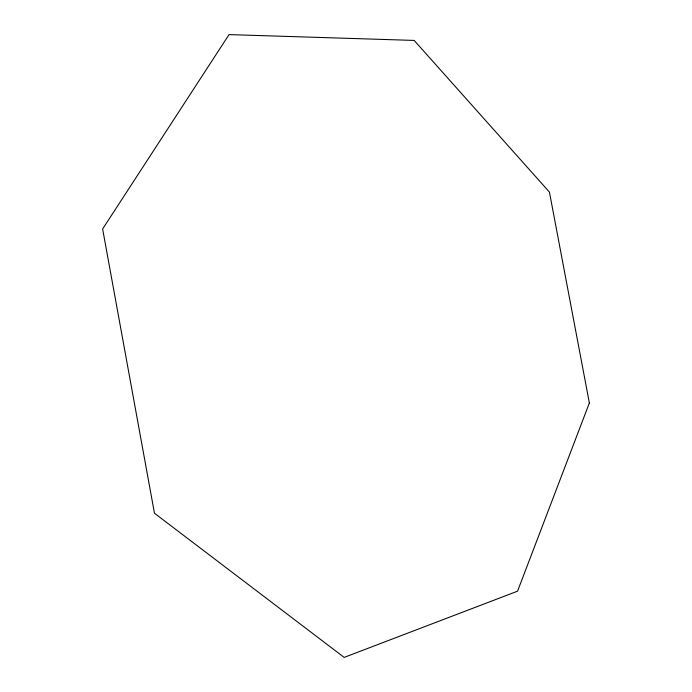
<?xml version="1.0" encoding="UTF-8"?>
<svg xmlns="http://www.w3.org/2000/svg" width="692" height="692" viewBox="0 0 692 692"><rect width="100%" height="100%" fill="white"/><g stroke="black" fill="none" stroke-linecap="round" stroke-linejoin="round"><path stroke-width="1.04" d="M589.368 402.96L517.555 591.184L344.175 657.4L154.463 513.23L102.632 228.983L229.052 34.6L414.171 40.421L549.431 192.082L589.368 402.96"/></g></svg>
